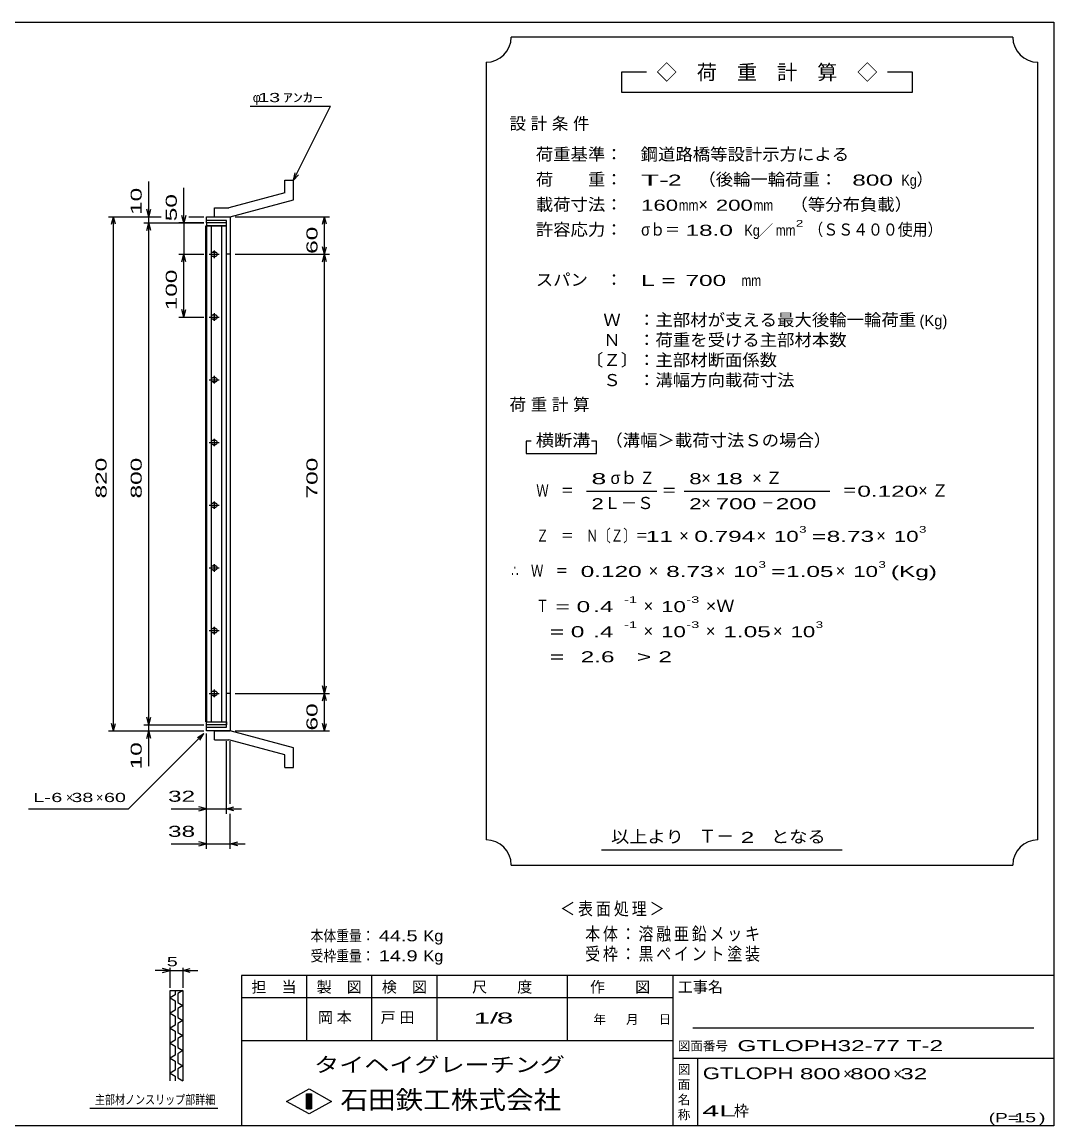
# Model space of a CAD drawing. Units: millimetres, scale not verified, with parts at other scales. Extents: x -1456 to 1385, y -1026 to 843.
# Drawn here: x -261 to 1385, y -917 to 843 of the extents above; entities that cross this region are included whole.
import ezdxf
from ezdxf.enums import TextEntityAlignment as Align

# ---------------------------------------------------------------- set-up
doc = ezdxf.new("R2010")
doc.units = ezdxf.units.MM
doc.header["$LTSCALE"] = 8
for name, color, linetype, lineweight in [('0_2', 150, 'Continuous', 25), ('16', 3, 'Continuous', 25), ('19', 6, 'Continuous', 25), ('22', 4, 'Continuous', 25), ('32', 4, 'Continuous', 25), ('54', 2, 'Continuous', 25)]:
    doc.layers.add(name, color=color, linetype=linetype, lineweight=lineweight)
doc.styles.add('ベクトル', font='')
doc.styles.get('ベクトル').set_extended_font_data('ベクトル')

msp = doc.modelspace()

# ---------------------------------------------------------------- linework, layer by layer
at = {"layer": '0_2'}
for p, q in [((-1383.2, 842.8), (1384.8, 842.8)), ((1384.8, 842.8), (1384.8, -917.2)), ((1384.8, -677.2), (88.8, -677.2)), ((88.8, -677.2), (88.8, -917.2)), ((192.8, -677.2), (192.8, -781.2)), ((296.8, -781.2), (296.8, -677.2)), ((400.8, -677.2), (400.8, -781.2)), ((608.8, -781.2), (608.8, -677.2)), ((776.8, -677.2), (776.8, -917.2)), ((776.8, -713.2), (88.8, -713.2)), ((1352.8, -761.2), (808.8, -761.2)), ((88.8, -781.2), (776.8, -781.2)), ((776.8, -809.2), (1384.8, -809.2)), ((816.8, -917.2), (816.8, -809.2)), ((160.8, -878), (196.8, -858)), ((196.8, -858), (232.8, -878)), ((196.8, -898), (160.8, -878)), ((192.8, -866), (200.8, -866)), ((192.8, -890), (192.8, -866)), ((192.8, -866), (194.4, -866)), ((194.4, -866), (194.4, -890)), ((196, -890), (196, -866)), ((196, -866), (197.6, -866)), ((232.8, -878), (196.8, -898)), ((197.6, -866), (197.6, -890)), ((199.2, -890), (199.2, -866)), ((199.2, -866), (200.8, -866)), ((200.8, -866), (200.8, -890)), ((200.8, -866), (200.8, -890)), ((200.8, -890), (192.8, -890)), ((194.4, -890), (196, -890)), ((197.6, -890), (199.2, -890)), ((1384.8, -917.2), (-1383.2, -917.2))]:
    msp.add_line(p, q, dxfattribs=at)
at = {"layer": '16'}
for p, q in [((32.3, -273), (32.3, 518)), ((32.3, 518), (33, 518)), ((65, 522.5), (33, 522.5)), ((33, 522.5), (33, 518)), ((33, 518), (65, 518)), ((33, 518), (33, -273)), ((65, 518), (33, 518)), ((40.5, 518), (40.5, -273)), ((57.5, -273), (57.5, 518)), ((65, 518), (65, 522.5)), ((65, -273), (65, 518)), ((47.5, 475.5), (43.5, 475.5)), ((45.5, 478.5), (45.5, 466.5)), ((37.5, 472.5), (53.5, 472.5)), ((43.5, 469.5), (47.5, 469.5)), ((37.5, 372.5), (53.5, 372.5)), ((47.5, 375.5), (43.5, 375.5)), ((45.5, 378.5), (45.5, 366.5)), ((43.5, 369.5), (47.5, 369.5)), ((37.5, 272.5), (53.5, 272.5)), ((47.5, 275.5), (43.5, 275.5)), ((43.5, 269.5), (47.5, 269.5)), ((45.5, 278.5), (45.5, 266.5)), ((45.5, 178.5), (45.5, 166.5)), ((37.5, 172.5), (53.5, 172.5)), ((47.5, 175.5), (43.5, 175.5)), ((43.5, 169.5), (47.5, 169.5)), ((37.5, 72.5), (53.5, 72.5)), ((47.5, 75.5), (43.5, 75.5)), ((45.5, 78.5), (45.5, 66.5)), ((43.5, 69.5), (47.5, 69.5)), ((37.5, -27.5), (53.5, -27.5)), ((47.5, -24.5), (43.5, -24.5)), ((43.5, -30.5), (47.5, -30.5)), ((45.5, -21.5), (45.5, -33.5)), ((45.5, -121.5), (45.5, -133.5)), ((37.5, -127.5), (53.5, -127.5)), ((47.5, -124.5), (43.5, -124.5)), ((43.5, -130.5), (47.5, -130.5)), ((37.5, -227.5), (53.5, -227.5)), ((47.5, -224.5), (43.5, -224.5)), ((45.5, -221.5), (45.5, -233.5)), ((43.5, -230.5), (47.5, -230.5)), ((33, -273), (32.3, -273)), ((33, -273), (65, -273)), ((33, -277.5), (33, -273)), ((33, -273), (65, -273)), ((65, -277.5), (33, -277.5)), ((65, -273), (65, -277.5))]:
    msp.add_line(p, q, dxfattribs=at)
for centre, radius, start, end in [((43.5, 472.5), 3, 90, 270), ((45.5, 472.5), 4, 46.6, 133.4), ((47.5, 472.5), 3, 270, 90), ((45.5, 472.5), 4, 226.6, 313.4), ((43.5, 372.5), 3, 90, 270), ((45.5, 372.5), 4, 46.6, 133.4), ((47.5, 372.5), 3, 270, 90), ((45.5, 372.5), 4, 226.6, 313.4), ((43.5, 272.5), 3, 90, 270), ((45.5, 272.5), 4, 46.6, 133.4), ((45.5, 272.5), 4, 226.6, 313.4), ((47.5, 272.5), 3, 270, 90), ((45.5, 172.5), 4, 46.6, 133.4), ((43.5, 172.5), 3, 90, 270), ((45.5, 172.5), 4, 226.6, 313.4), ((47.5, 172.5), 3, 270, 90), ((43.5, 72.5), 3, 90, 270), ((45.5, 72.5), 4, 46.6, 133.4), ((47.5, 72.5), 3, 270, 90), ((45.5, 72.5), 4, 226.6, 313.4), ((43.5, -27.5), 3, 90, 270), ((45.5, -27.5), 4, 46.6, 133.4), ((45.5, -27.5), 4, 226.6, 313.4), ((47.5, -27.5), 3, 270, 90), ((43.5, -127.5), 3, 90, 270), ((45.5, -127.5), 4, 46.6, 133.4), ((45.5, -127.5), 4, 226.6, 313.4), ((47.5, -127.5), 3, 270, 90), ((43.5, -227.5), 3, 90, 270), ((45.5, -227.5), 4, 46.6, 133.4), ((47.5, -227.5), 3, 270, 90), ((45.5, -227.5), 4, 226.6, 313.4)]:
    msp.add_arc(centre, radius, start, end, dxfattribs=at)
at = {"layer": '19'}
for p, q in [((158, 590.5), (172, 590.5)), ((158, 570.5), (158, 590.5)), ((172, 559.5), (172, 590.5)), ((158, 570.5), (69, 546.5)), ((46, 546.5), (69, 546.5)), ((46, 532.5), (46, 546.5)), ((71, 532.5), (172, 559.5)), ((33, 522.5), (33, 532.5)), ((33, 532.5), (70, 532.5)), ((46, 532.5), (71, 532.5)), ((70, 532.5), (71, 531.5)), ((71, 531.5), (71, -286.5)), ((65, 526.5), (33, 526.5)), ((65, -281.5), (65, 526.5)), ((71, 472.5), (65, 472.5)), ((71, -227.5), (65, -227.5)), ((33, -287.5), (33, -277.5)), ((33, -281.5), (65, -281.5)), ((70, -287.5), (33, -287.5)), ((46, -287.5), (71, -287.5)), ((46, -301.5), (46, -287.5)), ((71, -286.5), (70, -287.5)), ((172, -314.5), (71, -287.5)), ((46, -301.5), (69, -301.5)), ((158, -325.5), (69, -301.5)), ((172, -345.5), (172, -314.5)), ((158, -345.5), (158, -325.5)), ((158, -345.5), (172, -345.5))]:
    msp.add_line(p, q, dxfattribs=at)
at = {"layer": '22'}
for p, q in [((103, 708.5), (231, 708.5)), ((172, 590.5), (231, 708.5)), ((172, 590.5), (174.4, 602.2)), ((172, 590.5), (180, 599.3)), ((-59, 532.5), (-59, 588.5)), ((-3, 522.5), (-3, 578.5)), ((-123, 532.5), (-39, 532.5)), ((-118.2, 520.5), (-115, 532.5)), ((-111.8, 520.5), (-115, 532.5)), ((-115, -287.5), (-115, 532.5)), ((-67, 532.5), (-39, 532.5)), ((-59, 532.5), (-62.2, 544.5)), ((-59, 532.5), (-55.8, 544.5)), ((-59, 522.5), (-59, 532.5)), ((-3, 522.5), (-6.2, 534.5)), ((0.2, 534.5), (-3, 522.5)), ((5, 532.5), (29, 532.5)), ((5, 532.5), (29, 532.5)), ((79, 532.5), (229.4, 532.5)), ((218.2, 520.5), (221.4, 532.5)), ((224.6, 520.5), (221.4, 532.5)), ((221.4, 472.5), (221.4, 532.5)), ((-67, 522.5), (29, 522.5)), ((-62.2, 510.5), (-59, 522.5)), ((-55.8, 510.5), (-59, 522.5)), ((-59, -277.5), (-59, 522.5)), ((29, 522.5), (-11, 522.5)), ((-3, 522.5), (-3, 472.5)), ((221.4, 472.5), (218.2, 484.5)), ((221.4, 472.5), (224.6, 484.5)), ((-11, 472.5), (29, 472.5)), ((-6.2, 460.5), (-3, 472.5)), ((0.2, 460.5), (-3, 472.5)), ((-3, 372.5), (-3, 472.5)), ((79, 472.5), (229.4, 472.5)), ((218.2, 460.5), (221.4, 472.5)), ((224.6, 460.5), (221.4, 472.5)), ((221.4, -227.5), (221.4, 472.5)), ((-11, 372.5), (29, 372.5)), ((-3, 372.5), (-6.2, 384.5)), ((-3, 372.5), (0.2, 384.5)), ((79, -227.5), (229.4, -227.5)), ((221.4, -227.5), (218.2, -215.5)), ((218.2, -239.5), (221.4, -227.5)), ((221.4, -227.5), (224.6, -215.5)), ((224.6, -239.5), (221.4, -227.5)), ((221.4, -287.5), (221.4, -227.5)), ((-115, -287.5), (-118.2, -275.5)), ((-115, -287.5), (-111.8, -275.5)), ((-67, -277.5), (29, -277.5)), ((-59, -277.5), (-62.2, -265.5)), ((-59, -277.5), (-55.8, -265.5)), ((-59, -287.5), (-59, -277.5)), ((221.4, -287.5), (218.2, -275.5)), ((221.4, -287.5), (224.6, -275.5)), ((-123, -287.5), (29, -287.5)), ((-91, -411.5), (29, -291.5)), ((-67, -287.5), (29, -287.5)), ((-62.2, -299.5), (-59, -287.5)), ((-55.8, -299.5), (-59, -287.5)), ((-59, -343.5), (-59, -287.5)), ((18.6, -297.9), (29, -291.5)), ((22.6, -301.9), (29, -291.5)), ((33, -419.5), (33, -291.5)), ((33, -475.5), (33, -291.5)), ((79, -287.5), (229.4, -287.5)), ((65, -419.5), (65, -303.7)), ((71, -403.5), (71, -303.7)), ((-251, -411.5), (-91, -411.5)), ((-23, -411.5), (33, -411.5)), ((33, -411.5), (21, -408.3)), ((21, -414.7), (33, -411.5)), ((33, -411.5), (65, -411.5)), ((65, -411.5), (77, -408.3)), ((77, -414.7), (65, -411.5)), ((65, -411.5), (89, -411.5)), ((71, -475.5), (71, -419.5)), ((-23, -467.5), (33, -467.5)), ((33, -467.5), (21, -464.3)), ((21, -470.7), (33, -467.5)), ((33, -467.5), (71, -467.5)), ((71, -467.5), (83, -464.3)), ((83, -470.7), (71, -467.5)), ((71, -467.5), (95, -467.5))]:
    msp.add_line(p, q, dxfattribs=at)
at = {"layer": '32'}
for p, q in [((-24.8, -669.2), (-36.8, -666)), ((-24.8, -697.2), (-24.8, -665.2)), ((-4.8, -665.2), (-4.8, -697.2)), ((-4.8, -669.2), (7.2, -666)), ((-24.8, -669.2), (-48.8, -669.2)), ((-36.8, -672.4), (-24.8, -669.2)), ((-24.8, -669.2), (-4.8, -669.2)), ((7.2, -672.4), (-4.8, -669.2)), ((-4.8, -669.2), (19.2, -669.2)), ((-24.8, -701.2), (-4.8, -701.2)), ((-24.8, -845.2), (-24.8, -701.2)), ((-16.8, -701.2), (-16.8, -708.4)), ((-4.8, -701.2), (-12.8, -706)), ((-4.8, -701.2), (-4.8, -845.2)), ((-16.8, -708.4), (-24.8, -713.2)), ((-24.8, -713.2), (-16.8, -718)), ((-16.8, -718), (-16.8, -732.4)), ((-12.8, -706), (-12.8, -720.4)), ((-12.8, -720.4), (-4.8, -725.2)), ((-16.8, -732.4), (-24.8, -737.2)), ((-24.8, -737.2), (-16.8, -742)), ((-4.8, -725.2), (-12.8, -730)), ((-12.8, -730), (-12.8, -744.4)), ((-16.8, -756.4), (-24.8, -761.2)), ((-16.8, -742), (-16.8, -756.4)), ((-12.8, -744.4), (-4.8, -749.2)), ((-4.8, -749.2), (-12.8, -754)), ((-12.8, -754), (-12.8, -768.4)), ((-24.8, -761.2), (-16.8, -766)), ((-16.8, -766), (-16.8, -780.4)), ((-12.8, -768.4), (-4.8, -773.2)), ((-4.8, -773.2), (-12.8, -778)), ((-16.8, -780.4), (-24.8, -785.2)), ((-24.8, -785.2), (-16.8, -790)), ((-16.8, -790), (-16.8, -804.4)), ((-12.8, -778), (-12.8, -792.4)), ((-16.8, -804.4), (-24.8, -809.2)), ((-24.8, -809.2), (-16.8, -814)), ((-12.8, -792.4), (-4.8, -797.2)), ((-4.8, -797.2), (-12.8, -802)), ((-12.8, -802), (-12.8, -816.4)), ((-16.8, -814), (-16.8, -828.4)), ((-12.8, -816.4), (-4.8, -821.2)), ((-4.8, -821.2), (-12.8, -826)), ((-12.8, -826), (-12.8, -840.4)), ((-16.8, -828.4), (-24.8, -833.2)), ((-24.8, -833.2), (-16.8, -838)), ((-16.8, -838), (-16.8, -845.2)), ((-12.8, -840.4), (-4.8, -845.2)), ((51.2, -889.2), (-152.8, -889.2))]:
    msp.add_line(p, q, dxfattribs=at)
at = {"layer": '54', "color": 4}
for p, q in [((1319.2, 818.8), (519.2, 818.8)), ((479.2, 778.8), (479.2, -461.2)), ((1359.2, -461.2), (1359.2, 778.8)), ((735.2, 762.8), (695.2, 762.8)), ((695.2, 762.8), (695.2, 730.8)), ((1159.2, 762.8), (1119.2, 762.8)), ((1159.2, 730.8), (1159.2, 762.8)), ((695.2, 730.8), (1159.2, 730.8)), ((551.2, 174.8), (543.2, 174.8)), ((543.2, 174.8), (543.2, 154.8)), ((655.2, 174.8), (647.2, 174.8)), ((655.2, 154.8), (655.2, 174.8)), ((543.2, 154.8), (655.2, 154.8)), ((639.2, 94.8), (751.2, 94.8)), ((795.2, 94.8), (1027.2, 94.8)), ((663.2, -477.2), (1047.2, -477.2)), ((519.2, -501.2), (1319.2, -501.2))]:
    msp.add_line(p, q, dxfattribs=at)
for centre, start, end in [((479.2, 818.8), 270, 0), ((1359.2, 818.8), 180, 270), ((479.2, -501.2), 0, 90), ((1359.2, -501.2), 90, 180)]:
    msp.add_arc(centre, 40, start, end, dxfattribs=at)

# ---------------------------------------------------------------- texts
at = {"layer": '0_2', "style": 'ベクトル'}
for s, height, p in [('担\u3000当', 17.6, (104.8, -695.6)), ('製\u3000図', 17.6, (208.8, -695.6)), ('検\u3000図', 17.6, (312.8, -695.6)), ('尺\u3000\u3000度', 17.6, (456.8, -695.6)), ('作\u3000\u3000図', 17.6, (644.8, -695.6)), ('工事名', 17.6, (784.8, -695.6)), ('年', 14.7, (650.4, -747.2)), ('月', 14.7, (702.4, -747.2)), ('日', 14.7, (754.4, -747.2)), ('図面番号', 14.66, (784.8, -789.6)), ('図', 14.7, (784.8, -827.2)), ('面', 14.7, (784.8, -851.2)), ('名', 14.7, (784.8, -875.2)), ('称', 14.7, (784.8, -899.2))]:
    msp.add_text(s, height=height, dxfattribs=at).set_placement(p, align=Align.MIDDLE_LEFT)
at = {"layer": '0_2', "color": 222, "style": 'ベクトル'}
for s, height, width, p in [('タイヘイグレーチング', 23.46, 1.25, (204.8, -819.6)), ('石田鉄工株式会社', 29.33, 1.1, (246.8, -875.6))]:
    msp.add_text(s, height=height, dxfattribs=dict(at, width=width)).set_placement(p, align=Align.MIDDLE_LEFT)
at = {"layer": '22', "color": 2, "style": 'ベクトル'}
for s, height, p in [('φ', 14.7, (107, 722.5)), ('×', 14.7, (-191, -393.5)), ('×', 14.7, (-143, -393.5)), ('×', 17.6, (1048.8, -834)), ('×', 17.6, (1128.8, -834)), ('枠', 17.6, (874.4, -893.2))]:
    msp.add_text(s, height=height, dxfattribs=at).set_placement(p, align=Align.MIDDLE_LEFT)
for s, height, width, p in [(' 13 ', 14.66, 1.6, (107, 722.5)), ('ｱﾝｶｰ', 14.66, 1.6, (155, 722.5)), ('L-', 14.66, 1.6, (-243, -393.5)), (' 6 ', 14.66, 1.6, (-223, -393.5)), (' 38 ', 14.66, 1.6, (-191, -393.5)), (' 60 ', 14.66, 1.6, (-139, -393.5)), (' 32 ', 17.6, 1.65, (-39, -391.5)), (' 38 ', 17.6, 1.65, (-39, -447.5)), ('本体重量：', 17.6, 0.85, (199.2, -614)), (' 44.5', 17.6, 1.35, (299.2, -614)), ('Kg', 17.6, 1.1, (379.2, -614)), ('受枠重量：', 17.6, 0.85, (199.2, -646)), (' 14.9', 17.6, 1.35, (299.2, -646)), ('Kg', 17.6, 1.1, (379.2, -646)), ('GTLOPH', 18.77, 1.4, (824.8, -833.2)), (' 800 ', 17.6, 1.65, (968.8, -834)), (' 800 ', 17.6, 1.65, (1048.8, -834)), (' 32 ', 17.6, 1.65, (1128.8, -834)), ('4L', 17.6, 2.05, (824, -893.2)), ('(P=', 14.66, 1.55, (1280.8, -904)), (' 15 ', 14.66, 1.6, (1312.8, -904)), (')', 14.7, 1.6, (1360.8, -904))]:
    msp.add_text(s, height=height, dxfattribs=dict(at, width=width)).set_placement(p, align=Align.MIDDLE_LEFT)
at = {"layer": '22', "color": 2, "style": 'ベクトル', "width": 1.65}
for s, p in [(' 10 ', (-79, 524.5)), (' 50 ', (-23, 514.5)), (' 60 ', (201.4, 462.5)), (' 100 ', (-23, 372.5)), (' 820 ', (-135, 72.5)), (' 800 ', (-79, 72.5)), (' 700 ', (201.4, 72.5)), (' 60 ', (201.4, -297.5)), (' 10 ', (-79, -359.5))]:
    msp.add_text(s, height=17.6, rotation=90, dxfattribs=at).set_placement(p, align=Align.MIDDLE_LEFT)
at = {"layer": '22', "color": 2, "char_height": 17.6, "attachment_point": 4, "style": 'ベクトル'}
for s, insert in [('\\T1.25;岡本\u3000', (210.8, -745.2)), ('\\T1.25;戸田\u3000', (310.8, -745.2))]:
    msp.add_mtext(s, dxfattribs=dict(at, insert=insert))
at = {"layer": '32', "color": 2, "style": 'ベクトル'}
for s, width, p in [(' 5 ', 1.6, (-38.8, -655.2)), ('主部材ノンスリップ部詳細', 0.8, (-144.8, -875.2))]:
    msp.add_text(s, height=14.66, dxfattribs=dict(at, width=width)).set_placement(p, align=Align.MIDDLE_LEFT)
at = {"layer": '54', "style": 'ベクトル'}
for s, height, p in [('◇\u3000荷\u3000重\u3000計\u3000算\u3000◇', 23.46, (751.2, 762.8)), ('）', 19.4, (1165.6, 592)), ('×', 19.4, (817.6, 552)), ('／', 17.6, (913.2, 510.8)), ('(Kg)', 17.6, (1170.4, 366.8)), ('σｂ', 19.35, (677.6, 116)), ('×', 19.4, (822.4, 116)), ('Ｌ－Ｓ', 19.35, (667.2, 76)), ('×', 19.4, (822.4, 76)), ('×', 19.4, (787.2, 24)), ('×', 19.4, (910.4, 24)), ('×', 19.4, (1101.6, 24)), ('×', 19.4, (738.4, -32)), ('×', 19.4, (845.6, -32)), ('×', 19.4, (1036.8, -32)), ('×', 19.4, (730.4, -88)), ('×', 19.4, (730.4, -128)), ('×', 19.4, (829.6, -128)), ('×', 19.4, (936.8, -128)), ('Ｔ－', 20.53, (818.4, -455.2))]:
    msp.add_text(s, height=height, dxfattribs=at).set_placement(p, align=Align.MIDDLE_LEFT)
for s, height, width, p in [('荷重基準：\u3000', 19.35, 1.05, (558.4, 632)), ('鋼道路橋等設計示方による', 19.35, 1.05, (725.6, 632)), ('荷\u3000\u3000重：\u3000', 19.35, 1.05, (558.4, 592)), ('T-', 17.6, 2, (726.4, 590.8)), (' 2 ', 17.6, 1.65, (758.4, 590.8)), ('（後輪一輪荷重：', 19.35, 1.05, (817.6, 592)), ('  800', 17.6, 1.65, (1041.6, 590.8)), ('Kg', 17.6, 0.85, (1141.6, 590.8)), ('載荷寸法：\u3000', 19.35, 1.05, (558.4, 552)), ('\u3000（等分布負載）', 19.35, 1.05, (936.8, 552)), ('160', 17.6, 1.5, (726.4, 550.8)), ('mm', 17.6, 0.8, (786.4, 550.8)), ('200', 17.6, 1.5, (845.6, 550.8)), ('mm', 17.6, 0.8, (905.6, 550.8)), ('許容応力：\u3000', 19.35, 1.05, (558.4, 512)), ('σｂ＝', 19.35, 0.9, (726.4, 512)), (' 18.0', 17.6, 1.65, (786.4, 510.8)), ('Kg', 17.6, 0.85, (891.2, 510.8)), ('mm', 17.6, 0.8, (941.2, 510.8)), ('2', 10.6, 1.5, (973.2, 522)), ('（ＳＳ４００使用）', 19.35, 0.9, (993.2, 512)), ('スパン\u3000：\u3000', 19.35, 1.05, (558.4, 432)), ('L =', 17.6, 1.65, (726.4, 430.8)), (' 700 ', 17.6, 1.65, (786.4, 430.8)), ('mm', 17.6, 0.8, (886.4, 430.8)), ('\u3000Ｗ\u3000：主部材が支える最大後輪一輪荷重', 19.35, 1.05, (638.4, 368)), ('\u3000Ｎ\u3000：荷重を受ける主部材本数', 19.35, 1.05, (638.4, 336)), ('〔Ｚ〕：主部材断面係数', 19.35, 1.05, (638.4, 304)), ('\u3000Ｓ\u3000：溝幅方向載荷寸法', 19.35, 1.05, (638.4, 272)), ('横断溝', 19.35, 1.1, (558.4, 176)), ('\u3000（溝幅＞載荷寸法Ｓの場合）', 19.35, 1.05, (641.6, 176)), ('8', 17.6, 1.8, (647.2, 114.8)), ('Ｚ', 19.4, 0.9, (724, 116)), ('8', 17.6, 1.5, (803.2, 114.8)), (' 18 ', 17.6, 1.65, (834.4, 114.8)), ('Ｗ\u3000＝', 19.35, 0.75, (559.2, 96)), ('＝', 19.4, 0.9, (759.2, 96)), ('＝', 19.4, 0.9, (1047.2, 96)), ('0.120', 17.6, 1.65, (1071.2, 94.8)), ('2', 17.6, 1.5, (647.2, 74.8)), ('2', 17.6, 1.5, (803.2, 74.8)), (' 700 ', 17.6, 1.65, (834.4, 74.8)), ('－', 19.4, 0.75, (918.4, 76)), (' 200 ', 17.6, 1.65, (930.4, 74.8)), ('Ｚ\u3000＝\u3000Ｎ〔Ｚ〕＝', 19.35, 0.75, (559.2, 24)), ('3', 10.6, 1.5, (978.4, 34)), ('3', 10.6, 1.5, (1169.6, 34)), (' 11 ', 17.6, 1.65, (723.2, 22.8)), ('0.794', 17.6, 1.65, (811.2, 22.8)), ('10', 17.6, 1.5, (938.4, 22.8)), ('=', 17.6, 1.7, (998.4, 22.8)), ('8.73', 17.6, 1.65, (1022.4, 22.8)), ('10', 17.6, 1.5, (1129.6, 22.8)), ('3', 10.6, 1.5, (913.6, -22)), ('3', 10.6, 1.5, (1104.8, -22)), ('∴\u3000Ｗ\u3000＝', 19.35, 0.75, (519.2, -32)), (' 0.120', 17.6, 1.65, (619.2, -33.2)), ('8.73', 17.6, 1.65, (766.4, -33.2)), ('10', 17.6, 1.5, (873.6, -33.2)), ('=', 17.6, 1.7, (933.6, -33.2)), ('1.05', 17.6, 1.65, (957.6, -33.2)), ('10', 17.6, 1.5, (1064.8, -33.2)), ('(Kg)', 17.6, 1.65, (1124.8, -33.2)), ('Ｔ', 19.4, 0.75, (559.2, -88)), (' = 0', 17.6, 1.65, (579.2, -89.2)), (' .4 ', 17.6, 1.65, (639.2, -89.2)), ('-1', 10.56, 1.65, (699.2, -78)), ('10', 17.6, 1.5, (758.4, -89.2)), ('-3', 10.56, 1.65, (798.4, -78)), ('×Ｗ', 19.35, 1.1, (829.6, -88)), ('  = 0', 17.6, 1.65, (559.2, -129.2)), (' .4 ', 17.6, 1.65, (639.2, -129.2)), ('-1', 10.56, 1.65, (699.2, -118)), ('10', 17.6, 1.5, (758.4, -129.2)), ('-3', 10.56, 1.65, (798.4, -118)), ('1.05', 17.6, 1.65, (857.6, -129.2)), ('10', 17.6, 1.5, (964.8, -129.2)), ('3', 10.6, 1.5, (1004.8, -118)), ('  =', 17.6, 1.65, (559.2, -169.2)), (' 2.6', 17.6, 1.65, (619.2, -169.2)), ('>', 17.6, 1.7, (719.2, -169.2)), (' 2 ', 17.6, 1.65, (743.2, -169.2)), ('以上より\u3000', 19.35, 1.1, (678.4, -456)), (' 2 ', 17.6, 1.65, (874.4, -457.2)), ('となる', 19.35, 1.1, (933.6, -456)), ('1/', 17.6, 2, (459.2, -745.2)), (' 8', 17.6, 2, (483.2, -745.2)), ('GTLOPH32-77 T-2        ', 17.6, 1.65, (880, -789.2))]:
    msp.add_text(s, height=height, dxfattribs=dict(at, width=width)).set_placement(p, align=Align.MIDDLE_LEFT)
at = {"layer": '54', "attachment_point": 4, "style": 'ベクトル'}
for s, insert, char_height in [('\\T1.28;設計条件', (516.4, 680), 19.35), ('\\T1.28;荷重計算', (516.4, 232), 19.35), ('\\T1.42;×Ｚ', (903.6, 116), 19.35), ('\\T1.42;×Ｚ', (1168.4, 96), 19.35), ('\\T1.2;\\W0.85;＜表面処理＞', (597.2, -572), 20.53), ('\\T1.19;\\W0.85;本体：溶融亜鉛メッキ', (637.2, -612), 20.53), ('\\T1.19;\\W0.85;受枠：黒ペイント塗装', (637.2, -644), 20.53)]:
    msp.add_mtext(s, dxfattribs=dict(at, insert=insert, char_height=char_height))

doc.saveas('drawing.dxf')
